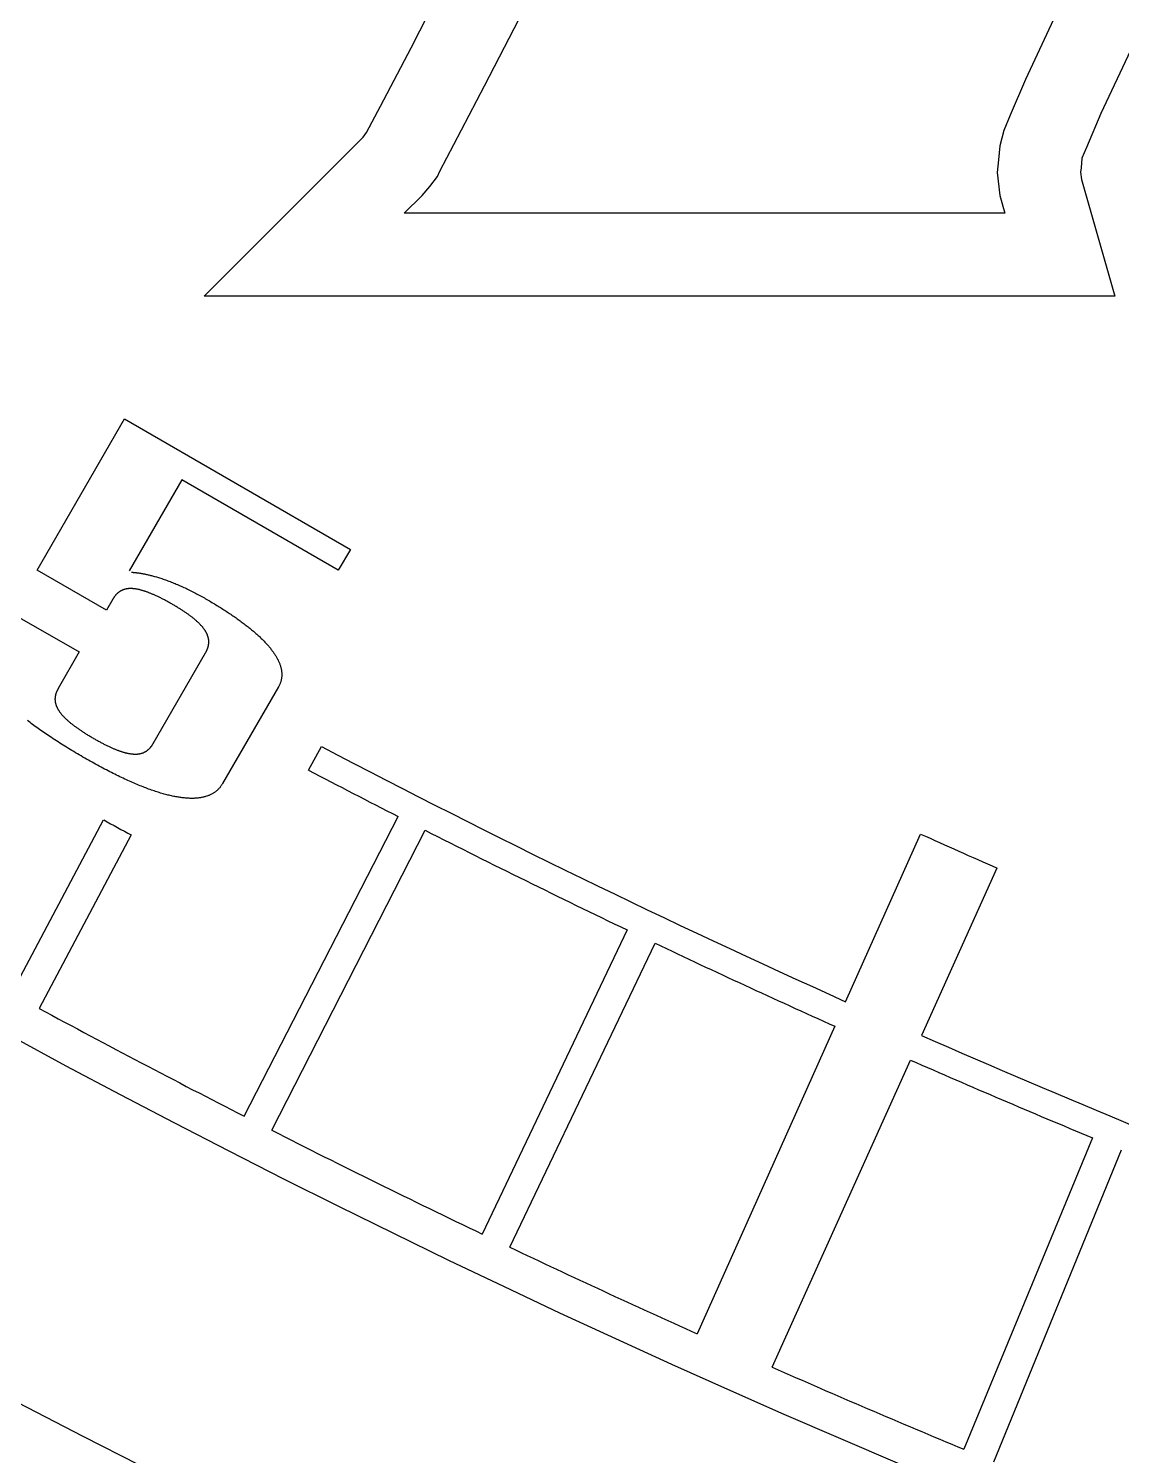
# Model space of a CAD drawing. Extents: x -19.1 to 19.1, y -19.1 to 19.1.
# Drawn here: x -8.703 to -6.725, y -16.866 to -14.284 of the extents above; entities that cross this region are included whole.
import ezdxf

# ---------------------------------------------------------------- set-up
doc = ezdxf.new("R2010")
doc.units = 0
doc.header["$LTSCALE"] = 32.67
doc.layers.add('G_OM_TRIE_D_ESQUISSE__ISO_', color=7, linetype='Continuous')
doc.layers.add('VISIBLE__ISO_', color=7, linetype='Continuous')

msp = doc.modelspace()

# ---------------------------------------------------------------- linework, layer by layer
at = {"layer": 'G_OM_TRIE_D_ESQUISSE__ISO_', "color": 7, "linetype": 'Continuous'}
msp.add_circle((0, 0), 18.9, dxfattribs=at)
at = {"layer": 'VISIBLE__ISO_', "color": 7, "linetype": 'Continuous'}
for p, q in [((-8.0111, -14.3182), (-7.9305, -14.1615)), ((-7.878, -14.3872), (-7.7972, -14.2303)), ((-6.844, -14.258), (-6.8994, -14.3757)), ((-8.0663, -14.4239), (-8.0111, -14.3182)), ((-6.7088, -14.3231), (-6.7625, -14.4372)), ((-6.8994, -14.3757), (-6.9271, -14.4403)), ((-7.9334, -14.4934), (-7.878, -14.3872)), ((-8.0914, -14.4718), (-8.0663, -14.4239)), ((-6.7625, -14.4372), (-6.7889, -14.4987)), ((-6.9271, -14.4403), (-6.9386, -14.468)), ((-8.3855, -14.768), (-8.0977, -14.4803)), ((-8.0977, -14.4803), (-8.0914, -14.4718)), ((-6.9386, -14.468), (-6.9455, -14.4957)), ((-7.9587, -14.5419), (-7.9334, -14.4934)), ((-6.9455, -14.4957), (-6.9478, -14.5211)), ((-6.7889, -14.4987), (-6.7969, -14.518)), ((-6.9478, -14.5211), (-6.9501, -14.5442)), ((-6.7985, -14.5354), (-6.7993, -14.5433)), ((-6.7969, -14.518), (-6.7985, -14.5354)), ((-7.9772, -14.5696), (-7.9634, -14.5511)), ((-7.9634, -14.5511), (-7.9587, -14.5419)), ((-6.9501, -14.5442), (-6.9455, -14.5857)), ((-6.7993, -14.5433), (-6.7978, -14.5566)), ((-6.7978, -14.5566), (-6.7374, -14.768)), ((-8.0234, -14.618), (-7.9911, -14.5857)), ((-7.9911, -14.5857), (-7.9772, -14.5696)), ((-6.9455, -14.5857), (-6.9363, -14.618)), ((-6.9363, -14.618), (-8.0234, -14.618)), ((-6.7374, -14.768), (-8.3855, -14.768)), ((-8.6875, -15.2639), (-8.5297, -14.9903)), ((-8.5297, -14.9903), (-8.1208, -15.2263)), ((-8.426, -15.1006), (-8.5211, -15.2653)), ((-8.1427, -15.2642), (-8.426, -15.1006)), ((-8.1208, -15.2263), (-8.1427, -15.2642)), ((-8.5621, -15.3362), (-8.6875, -15.2639)), ((-8.7368, -15.3397), (-8.6114, -15.412)), ((-8.5507, -15.3166), (-8.5621, -15.3362)), ((-8.6114, -15.412), (-8.6496, -15.4782)), ((-8.4775, -15.5774), (-8.3828, -15.4134)), ((-8.251, -15.4754), (-8.352, -15.6501)), ((-8.1965, -15.6259), (-8.173, -15.5833)), ((-8.734, -16.03), (-8.5673, -15.7161)), ((-8.3132, -16.2522), (-8.0346, -15.7098)), ((-8.5174, -15.7432), (-8.684, -16.0572)), ((-8.263, -16.2778), (-7.9857, -15.7347)), ((-7.2246, -16.045), (-7.089, -15.7416)), ((-6.9507, -15.8031), (-7.0871, -16.1063)), ((-7.6202, -15.9149), (-7.8821, -16.4657)), ((-7.8323, -16.4894), (-7.569, -15.9393)), ((-7.2444, -16.0894), (-7.4932, -16.6462)), ((-7.3573, -16.7067), (-7.107, -16.1506)), ((-6.7777, -16.2916), (-7.0108, -16.8551)), ((-6.9562, -16.8777), (-6.7255, -16.3132))]:
    msp.add_line(p, q, dxfattribs=at)
for points in [[(-8.5171, -15.2677), (-8.5163, -15.2677), (-8.5155, -15.2678), (-8.5146, -15.2678), (-8.5138, -15.2679), (-8.5129, -15.268), (-8.5121, -15.268), (-8.5112, -15.2681), (-8.5104, -15.2682), (-8.5095, -15.2683), (-8.5087, -15.2684), (-8.5078, -15.2685), (-8.5069, -15.2686), (-8.5061, -15.2687), (-8.5052, -15.2688), (-8.5043, -15.2689), (-8.5034, -15.269), (-8.5025, -15.2692), (-8.5016, -15.2693), (-8.5007, -15.2695), (-8.4998, -15.2696), (-8.4988, -15.2698), (-8.4978, -15.27), (-8.4968, -15.2701), (-8.4957, -15.2703), (-8.4946, -15.2706), (-8.4934, -15.2708), (-8.4922, -15.271), (-8.491, -15.2713), (-8.4897, -15.2716), (-8.4883, -15.2719), (-8.4869, -15.2722), (-8.4854, -15.2725), (-8.4839, -15.2729), (-8.4823, -15.2733), (-8.4807, -15.2737), (-8.4791, -15.2741), (-8.4774, -15.2746), (-8.4756, -15.2751), (-8.4738, -15.2756), (-8.4719, -15.2761), (-8.47, -15.2767), (-8.468, -15.2773), (-8.466, -15.2779), (-8.464, -15.2786), (-8.4619, -15.2793), (-8.4598, -15.28), (-8.4577, -15.2807), (-8.4556, -15.2815), (-8.4534, -15.2822), (-8.4512, -15.283), (-8.4491, -15.2838), (-8.4469, -15.2847), (-8.4447, -15.2855), (-8.4425, -15.2864), (-8.4403, -15.2873), (-8.438, -15.2882), (-8.4358, -15.2891), (-8.4336, -15.2901), (-8.4313, -15.291), (-8.429, -15.292), (-8.4268, -15.293), (-8.4245, -15.294), (-8.4222, -15.2951), (-8.4199, -15.2962), (-8.4176, -15.2972), (-8.4153, -15.2983), (-8.413, -15.2994), (-8.4107, -15.3006), (-8.4083, -15.3017), (-8.406, -15.3029), (-8.4037, -15.3041), (-8.4014, -15.3053), (-8.399, -15.3066), (-8.3967, -15.3078), (-8.3944, -15.3091), (-8.3921, -15.3104), (-8.3898, -15.3116), (-8.3874, -15.3129), (-8.3851, -15.3142), (-8.3828, -15.3156)], [(-8.4427, -15.3259), (-8.4442, -15.3251), (-8.4456, -15.3242), (-8.4471, -15.3234), (-8.4486, -15.3226), (-8.45, -15.3218), (-8.4514, -15.321), (-8.4529, -15.3202), (-8.4543, -15.3194), (-8.4557, -15.3186), (-8.4572, -15.3179), (-8.4586, -15.3171), (-8.46, -15.3164), (-8.4613, -15.3157), (-8.4627, -15.315), (-8.4641, -15.3143), (-8.4654, -15.3136), (-8.4668, -15.313), (-8.4681, -15.3123), (-8.4694, -15.3117), (-8.4707, -15.3111), (-8.472, -15.3105), (-8.4733, -15.3099), (-8.4745, -15.3093), (-8.4758, -15.3088), (-8.477, -15.3082), (-8.4782, -15.3077), (-8.4794, -15.3072), (-8.4806, -15.3067), (-8.4818, -15.3062), (-8.483, -15.3057), (-8.4842, -15.3053), (-8.4853, -15.3048), (-8.4864, -15.3044), (-8.4876, -15.304), (-8.4887, -15.3035), (-8.4898, -15.3032), (-8.4909, -15.3028), (-8.4919, -15.3024), (-8.493, -15.3021), (-8.4941, -15.3017), (-8.4951, -15.3014), (-8.4961, -15.3011), (-8.4972, -15.3008), (-8.4982, -15.3005), (-8.4992, -15.3002), (-8.5001, -15.2999), (-8.5011, -15.2997), (-8.5021, -15.2995), (-8.503, -15.2992), (-8.504, -15.299), (-8.5049, -15.2988), (-8.5058, -15.2986), (-8.5067, -15.2985), (-8.5076, -15.2983), (-8.5085, -15.2982), (-8.5094, -15.298), (-8.5103, -15.2979), (-8.5112, -15.2978), (-8.512, -15.2977), (-8.5128, -15.2976), (-8.5137, -15.2975), (-8.5145, -15.2974), (-8.5153, -15.2974), (-8.5161, -15.2974), (-8.5169, -15.2973), (-8.5177, -15.2973), (-8.5185, -15.2973), (-8.5192, -15.2973), (-8.52, -15.2973), (-8.5207, -15.2974), (-8.5215, -15.2974), (-8.5222, -15.2974), (-8.5229, -15.2975), (-8.5236, -15.2976), (-8.5243, -15.2977), (-8.525, -15.2978), (-8.5257, -15.2979), (-8.5264, -15.298), (-8.5271, -15.2981), (-8.5277, -15.2983), (-8.5284, -15.2984), (-8.529, -15.2986), (-8.5297, -15.2988), (-8.5303, -15.2989), (-8.5309, -15.2991), (-8.5315, -15.2993), (-8.5321, -15.2996), (-8.5327, -15.2998), (-8.5333, -15.3), (-8.5339, -15.3003), (-8.5344, -15.3005), (-8.535, -15.3008), (-8.5356, -15.3011), (-8.5361, -15.3014), (-8.5367, -15.3017), (-8.5372, -15.302), (-8.5377, -15.3023), (-8.5382, -15.3026), (-8.5387, -15.303), (-8.5393, -15.3033), (-8.5398, -15.3037), (-8.5402, -15.3041), (-8.5407, -15.3044), (-8.5412, -15.3048), (-8.5417, -15.3052), (-8.5421, -15.3056), (-8.5426, -15.306), (-8.543, -15.3065), (-8.5435, -15.3069), (-8.5439, -15.3073), (-8.5444, -15.3078), (-8.5448, -15.3082), (-8.5452, -15.3087), (-8.5456, -15.3092), (-8.546, -15.3097), (-8.5464, -15.3102), (-8.5468, -15.3107), (-8.5472, -15.3112), (-8.5476, -15.3117), (-8.548, -15.3122), (-8.5483, -15.3127), (-8.5487, -15.3133), (-8.549, -15.3138), (-8.5494, -15.3144), (-8.5497, -15.3149), (-8.5501, -15.3155), (-8.5504, -15.316), (-8.5507, -15.3166)], [(-8.3828, -15.3156), (-8.3805, -15.3169), (-8.3782, -15.3182), (-8.376, -15.3195), (-8.3737, -15.3209), (-8.3714, -15.3222), (-8.3692, -15.3236), (-8.367, -15.3249), (-8.3647, -15.3262), (-8.3625, -15.3276), (-8.3603, -15.3289), (-8.3581, -15.3303), (-8.356, -15.3316), (-8.3538, -15.333), (-8.3517, -15.3343), (-8.3496, -15.3357), (-8.3475, -15.3371), (-8.3454, -15.3384), (-8.3433, -15.3398), (-8.3413, -15.3411), (-8.3393, -15.3425), (-8.3372, -15.3438), (-8.3353, -15.3452), (-8.3333, -15.3465), (-8.3313, -15.3478), (-8.3294, -15.3492), (-8.3275, -15.3505), (-8.3256, -15.3519), (-8.3237, -15.3532), (-8.3219, -15.3546), (-8.32, -15.3559), (-8.3182, -15.3572), (-8.3164, -15.3586), (-8.3146, -15.3599), (-8.3129, -15.3612), (-8.3111, -15.3626), (-8.3094, -15.3639), (-8.3077, -15.3652), (-8.306, -15.3666), (-8.3044, -15.3679), (-8.3027, -15.3692), (-8.3011, -15.3705), (-8.2995, -15.3718), (-8.298, -15.3732), (-8.2964, -15.3745), (-8.2949, -15.3758), (-8.2934, -15.3771), (-8.2919, -15.3784), (-8.2904, -15.3797), (-8.2889, -15.381), (-8.2875, -15.3823), (-8.2861, -15.3836), (-8.2847, -15.3849), (-8.2834, -15.3862), (-8.282, -15.3875), (-8.2807, -15.3888), (-8.2794, -15.3901), (-8.2781, -15.3914), (-8.2769, -15.3927), (-8.2757, -15.394), (-8.2744, -15.3953), (-8.2733, -15.3965), (-8.2721, -15.3978), (-8.271, -15.3991), (-8.2698, -15.4004), (-8.2687, -15.4016), (-8.2677, -15.4029), (-8.2666, -15.4042), (-8.2656, -15.4054), (-8.2646, -15.4067), (-8.2636, -15.4079), (-8.2627, -15.4092), (-8.2617, -15.4105), (-8.2608, -15.4117), (-8.26, -15.413), (-8.2591, -15.4142), (-8.2583, -15.4154), (-8.2574, -15.4167), (-8.2567, -15.4179), (-8.2559, -15.4192), (-8.2552, -15.4204), (-8.2544, -15.4216), (-8.2538, -15.4228), (-8.2531, -15.4241), (-8.2525, -15.4253), (-8.2518, -15.4265), (-8.2513, -15.4277), (-8.2507, -15.4289), (-8.2502, -15.4301), (-8.2496, -15.4313), (-8.2492, -15.4325), (-8.2487, -15.4337), (-8.2483, -15.4349), (-8.2479, -15.4361), (-8.2475, -15.4373), (-8.2471, -15.4385), (-8.2468, -15.4397), (-8.2465, -15.4409), (-8.2462, -15.4421), (-8.246, -15.4432), (-8.2457, -15.4444), (-8.2455, -15.4456), (-8.2454, -15.4468), (-8.2452, -15.4479), (-8.2451, -15.4491), (-8.245, -15.4502), (-8.245, -15.4514), (-8.245, -15.4525), (-8.245, -15.4537), (-8.245, -15.4548), (-8.2451, -15.456), (-8.2451, -15.4571), (-8.2453, -15.4582), (-8.2454, -15.4594), (-8.2456, -15.4605), (-8.2458, -15.4616), (-8.246, -15.4627), (-8.2463, -15.4638), (-8.2466, -15.4649), (-8.2469, -15.466), (-8.2472, -15.4671), (-8.2476, -15.4682), (-8.2481, -15.4692), (-8.2485, -15.4703), (-8.249, -15.4713), (-8.2495, -15.4723), (-8.25, -15.4734), (-8.2505, -15.4744), (-8.251, -15.4754)], [(-8.3828, -15.4134), (-8.3825, -15.4128), (-8.3822, -15.4123), (-8.3819, -15.4117), (-8.3816, -15.4111), (-8.3813, -15.4105), (-8.381, -15.41), (-8.3807, -15.4094), (-8.3804, -15.4088), (-8.3802, -15.4082), (-8.3799, -15.4077), (-8.3797, -15.4071), (-8.3794, -15.4065), (-8.3792, -15.4059), (-8.379, -15.4053), (-8.3788, -15.4047), (-8.3786, -15.4041), (-8.3784, -15.4035), (-8.3783, -15.4029), (-8.3781, -15.4023), (-8.378, -15.4017), (-8.3778, -15.4011), (-8.3777, -15.4005), (-8.3776, -15.3999), (-8.3775, -15.3993), (-8.3774, -15.3987), (-8.3773, -15.3981), (-8.3772, -15.3975), (-8.3771, -15.3969), (-8.3771, -15.3963), (-8.3771, -15.3957), (-8.377, -15.3951), (-8.377, -15.3945), (-8.377, -15.3938), (-8.377, -15.3932), (-8.377, -15.3926), (-8.3771, -15.392), (-8.3771, -15.3914), (-8.3772, -15.3907), (-8.3772, -15.3901), (-8.3773, -15.3895), (-8.3774, -15.3889), (-8.3775, -15.3882), (-8.3776, -15.3876), (-8.3778, -15.387), (-8.3779, -15.3864), (-8.3781, -15.3857), (-8.3783, -15.3851), (-8.3784, -15.3845), (-8.3786, -15.3838), (-8.3789, -15.3832), (-8.3791, -15.3825), (-8.3793, -15.3819), (-8.3796, -15.3812), (-8.3798, -15.3806), (-8.3801, -15.3799), (-8.3804, -15.3793), (-8.3807, -15.3786), (-8.381, -15.378), (-8.3814, -15.3773), (-8.3817, -15.3767), (-8.3821, -15.376), (-8.3825, -15.3754), (-8.3829, -15.3747), (-8.3833, -15.374), (-8.3837, -15.3734), (-8.3841, -15.3727), (-8.3846, -15.372), (-8.385, -15.3714), (-8.3855, -15.3707), (-8.386, -15.37), (-8.3865, -15.3693), (-8.3871, -15.3686), (-8.3876, -15.3679), (-8.3881, -15.3673), (-8.3887, -15.3666), (-8.3893, -15.3659), (-8.3899, -15.3652), (-8.3905, -15.3645), (-8.3912, -15.3638), (-8.3918, -15.3631), (-8.3925, -15.3624), (-8.3932, -15.3617), (-8.3939, -15.361), (-8.3946, -15.3602), (-8.3953, -15.3595), (-8.396, -15.3588), (-8.3968, -15.3581), (-8.3976, -15.3574), (-8.3984, -15.3566), (-8.3992, -15.3559), (-8.4, -15.3552), (-8.4009, -15.3544), (-8.4017, -15.3537), (-8.4026, -15.353), (-8.4035, -15.3522), (-8.4044, -15.3515), (-8.4053, -15.3507), (-8.4063, -15.3499), (-8.4073, -15.3492), (-8.4082, -15.3484), (-8.4092, -15.3477), (-8.4103, -15.3469), (-8.4113, -15.3461), (-8.4124, -15.3453), (-8.4134, -15.3446), (-8.4145, -15.3438), (-8.4156, -15.343), (-8.4167, -15.3422), (-8.4179, -15.3414), (-8.4191, -15.3406), (-8.4202, -15.3398), (-8.4214, -15.339), (-8.4227, -15.3382), (-8.4239, -15.3374), (-8.4252, -15.3366), (-8.4264, -15.3357), (-8.4277, -15.3349), (-8.429, -15.3341), (-8.4303, -15.3333), (-8.4317, -15.3325), (-8.433, -15.3316), (-8.4344, -15.3308), (-8.4358, -15.33), (-8.4371, -15.3292), (-8.4385, -15.3283), (-8.4399, -15.3275), (-8.4413, -15.3267), (-8.4427, -15.3259)], [(-8.6496, -15.4782), (-8.6499, -15.4787), (-8.6502, -15.4793), (-8.6505, -15.4799), (-8.6508, -15.4805), (-8.6511, -15.481), (-8.6514, -15.4816), (-8.6517, -15.4822), (-8.652, -15.4828), (-8.6522, -15.4834), (-8.6525, -15.484), (-8.6527, -15.4846), (-8.653, -15.4852), (-8.6532, -15.4858), (-8.6534, -15.4863), (-8.6536, -15.4869), (-8.6538, -15.4875), (-8.654, -15.4881), (-8.6542, -15.4888), (-8.6543, -15.4894), (-8.6545, -15.49), (-8.6546, -15.4906), (-8.6547, -15.4912), (-8.6548, -15.4918), (-8.655, -15.4924), (-8.655, -15.493), (-8.6551, -15.4936), (-8.6552, -15.4942), (-8.6553, -15.4948), (-8.6553, -15.4954), (-8.6553, -15.4961), (-8.6554, -15.4967), (-8.6554, -15.4973), (-8.6554, -15.4979), (-8.6553, -15.4985), (-8.6553, -15.4992), (-8.6553, -15.4998), (-8.6552, -15.5004), (-8.6552, -15.501), (-8.6551, -15.5017), (-8.655, -15.5023), (-8.6549, -15.5029), (-8.6548, -15.5036), (-8.6546, -15.5042), (-8.6545, -15.5048), (-8.6543, -15.5055), (-8.6541, -15.5061), (-8.654, -15.5068), (-8.6538, -15.5074), (-8.6535, -15.5081), (-8.6533, -15.5087), (-8.6531, -15.5094), (-8.6528, -15.51), (-8.6525, -15.5107), (-8.6522, -15.5113), (-8.6519, -15.512), (-8.6516, -15.5127), (-8.6513, -15.5133), (-8.651, -15.514), (-8.6506, -15.5146), (-8.6502, -15.5153), (-8.6498, -15.516), (-8.6494, -15.5167), (-8.649, -15.5173), (-8.6486, -15.518), (-8.6481, -15.5187), (-8.6477, -15.5194), (-8.6472, -15.5201), (-8.6467, -15.5208), (-8.6462, -15.5215), (-8.6457, -15.5221), (-8.6451, -15.5228), (-8.6446, -15.5235), (-8.644, -15.5242), (-8.6434, -15.525), (-8.6428, -15.5257), (-8.6422, -15.5264), (-8.6415, -15.5271), (-8.6409, -15.5278), (-8.6402, -15.5285), (-8.6395, -15.5293), (-8.6388, -15.53), (-8.6381, -15.5307), (-8.6373, -15.5315), (-8.6366, -15.5322), (-8.6358, -15.5329), (-8.635, -15.5337), (-8.6342, -15.5344), (-8.6334, -15.5352), (-8.6325, -15.5359), (-8.6317, -15.5367), (-8.6308, -15.5375), (-8.6299, -15.5382), (-8.629, -15.539), (-8.6281, -15.5398), (-8.6271, -15.5406), (-8.6262, -15.5413), (-8.6252, -15.5421), (-8.6242, -15.5429), (-8.6231, -15.5437), (-8.6221, -15.5445), (-8.621, -15.5453), (-8.62, -15.5461), (-8.6189, -15.5469), (-8.6177, -15.5477), (-8.6166, -15.5486), (-8.6154, -15.5494), (-8.6143, -15.5502), (-8.6131, -15.5511), (-8.6119, -15.5519), (-8.6106, -15.5527), (-8.6094, -15.5536), (-8.6081, -15.5544), (-8.6068, -15.5553), (-8.6055, -15.5562), (-8.6042, -15.557), (-8.6028, -15.5579), (-8.6014, -15.5588), (-8.6001, -15.5596), (-8.5987, -15.5605), (-8.5972, -15.5614), (-8.5958, -15.5623), (-8.5944, -15.5632), (-8.5929, -15.564), (-8.5914, -15.5649), (-8.59, -15.5658), (-8.5885, -15.5667), (-8.587, -15.5675), (-8.5855, -15.5684)], [(-8.6048, -15.6022), (-8.6081, -15.6002), (-8.6115, -15.5983), (-8.6148, -15.5963), (-8.6181, -15.5944), (-8.6214, -15.5924), (-8.6247, -15.5905), (-8.6279, -15.5885), (-8.6311, -15.5865), (-8.6343, -15.5846), (-8.6375, -15.5826), (-8.6406, -15.5807), (-8.6437, -15.5787), (-8.6468, -15.5768), (-8.6499, -15.5748), (-8.6529, -15.5729), (-8.6558, -15.571), (-8.6587, -15.569), (-8.6616, -15.5671), (-8.6645, -15.5652), (-8.6673, -15.5633), (-8.6701, -15.5614), (-8.6728, -15.5596), (-8.6755, -15.5577), (-8.6782, -15.5558), (-8.6808, -15.554), (-8.6834, -15.5521), (-8.686, -15.5503), (-8.6885, -15.5485), (-8.691, -15.5467), (-8.6934, -15.5448), (-8.6958, -15.543), (-8.6982, -15.5412), (-8.7005, -15.5395), (-8.7029, -15.5377), (-8.7051, -15.5359)], [(-8.5855, -15.5684), (-8.5841, -15.5692), (-8.5826, -15.5701), (-8.5812, -15.5709), (-8.5797, -15.5717), (-8.5783, -15.5725), (-8.5768, -15.5733), (-8.5754, -15.5741), (-8.5739, -15.5749), (-8.5725, -15.5757), (-8.5711, -15.5764), (-8.5697, -15.5772), (-8.5683, -15.5779), (-8.5669, -15.5786), (-8.5655, -15.5793), (-8.5642, -15.58), (-8.5628, -15.5807), (-8.5615, -15.5813), (-8.5602, -15.582), (-8.5588, -15.5826), (-8.5575, -15.5832), (-8.5563, -15.5838), (-8.555, -15.5844), (-8.5537, -15.585), (-8.5525, -15.5855), (-8.5512, -15.586), (-8.55, -15.5866), (-8.5488, -15.5871), (-8.5476, -15.5876), (-8.5464, -15.5881), (-8.5453, -15.5885), (-8.5441, -15.589), (-8.543, -15.5895), (-8.5418, -15.5899), (-8.5407, -15.5903), (-8.5396, -15.5907), (-8.5385, -15.5911), (-8.5374, -15.5915), (-8.5363, -15.5918), (-8.5353, -15.5922), (-8.5342, -15.5925), (-8.5332, -15.5928), (-8.5321, -15.5932), (-8.5311, -15.5935), (-8.5301, -15.5937), (-8.5291, -15.594), (-8.5281, -15.5943), (-8.5271, -15.5945), (-8.5262, -15.5947), (-8.5252, -15.595), (-8.5243, -15.5952), (-8.5233, -15.5954), (-8.5224, -15.5956), (-8.5215, -15.5957), (-8.5206, -15.5959), (-8.5197, -15.596), (-8.5188, -15.5962), (-8.518, -15.5963), (-8.5171, -15.5964), (-8.5163, -15.5965), (-8.5154, -15.5966), (-8.5146, -15.5966), (-8.5138, -15.5967), (-8.5129, -15.5968), (-8.5121, -15.5968), (-8.5114, -15.5968), (-8.5106, -15.5968), (-8.5098, -15.5968), (-8.509, -15.5968), (-8.5083, -15.5968), (-8.5075, -15.5968), (-8.5068, -15.5967), (-8.5061, -15.5967), (-8.5053, -15.5966), (-8.5046, -15.5965), (-8.5039, -15.5964), (-8.5032, -15.5963), (-8.5025, -15.5962), (-8.5019, -15.5961), (-8.5012, -15.596), (-8.5005, -15.5958), (-8.4999, -15.5957), (-8.4992, -15.5955), (-8.4986, -15.5953), (-8.498, -15.5951), (-8.4974, -15.5949), (-8.4967, -15.5947), (-8.4961, -15.5945), (-8.4955, -15.5943), (-8.495, -15.594), (-8.4944, -15.5938), (-8.4938, -15.5935), (-8.4932, -15.5932), (-8.4927, -15.5929), (-8.4921, -15.5927), (-8.4916, -15.5923), (-8.4911, -15.592), (-8.4905, -15.5917), (-8.49, -15.5914), (-8.4895, -15.591), (-8.489, -15.5907), (-8.4885, -15.5903), (-8.488, -15.59), (-8.4875, -15.5896), (-8.4871, -15.5892), (-8.4866, -15.5888), (-8.4861, -15.5884), (-8.4857, -15.588), (-8.4852, -15.5875), (-8.4848, -15.5871), (-8.4843, -15.5867), (-8.4839, -15.5862), (-8.4835, -15.5857), (-8.4831, -15.5853), (-8.4826, -15.5848), (-8.4822, -15.5843), (-8.4818, -15.5838), (-8.4814, -15.5833), (-8.4811, -15.5828), (-8.4807, -15.5823), (-8.4803, -15.5818), (-8.4799, -15.5812), (-8.4796, -15.5807), (-8.4792, -15.5802), (-8.4789, -15.5796), (-8.4785, -15.5791), (-8.4782, -15.5785), (-8.4779, -15.5779), (-8.4775, -15.5774)], [(-8.352, -15.6501), (-8.3526, -15.651), (-8.3532, -15.652), (-8.3539, -15.653), (-8.3545, -15.654), (-8.3552, -15.6549), (-8.3559, -15.6558), (-8.3566, -15.6568), (-8.3573, -15.6577), (-8.3581, -15.6586), (-8.3588, -15.6594), (-8.3597, -15.6603), (-8.3605, -15.6611), (-8.3613, -15.6619), (-8.3622, -15.6627), (-8.3631, -15.6634), (-8.364, -15.6642), (-8.365, -15.6649), (-8.3659, -15.6656), (-8.3669, -15.6663), (-8.3679, -15.667), (-8.3689, -15.6676), (-8.37, -15.6682), (-8.371, -15.6689), (-8.3721, -15.6694), (-8.3732, -15.67), (-8.3743, -15.6705), (-8.3755, -15.6711), (-8.3766, -15.6716), (-8.3778, -15.672), (-8.379, -15.6725), (-8.3803, -15.6729), (-8.3815, -15.6733), (-8.3828, -15.6737), (-8.3841, -15.6741), (-8.3854, -15.6744), (-8.3867, -15.6748), (-8.388, -15.6751), (-8.3894, -15.6754), (-8.3908, -15.6756), (-8.3922, -15.6759), (-8.3937, -15.6761), (-8.3951, -15.6763), (-8.3966, -15.6764), (-8.3981, -15.6766), (-8.3996, -15.6767), (-8.4011, -15.6768), (-8.4027, -15.6769), (-8.4043, -15.677), (-8.4059, -15.677), (-8.4075, -15.677), (-8.4092, -15.677), (-8.4108, -15.677), (-8.4125, -15.6769), (-8.4142, -15.6769), (-8.416, -15.6768), (-8.4177, -15.6766), (-8.4195, -15.6765), (-8.4213, -15.6763), (-8.4231, -15.6761), (-8.425, -15.6759), (-8.4268, -15.6757), (-8.4287, -15.6754), (-8.4306, -15.6751), (-8.4326, -15.6748), (-8.4345, -15.6745), (-8.4365, -15.6741), (-8.4385, -15.6738), (-8.4405, -15.6734), (-8.4426, -15.6729), (-8.4447, -15.6725), (-8.4467, -15.672), (-8.4489, -15.6715), (-8.451, -15.671), (-8.4532, -15.6704), (-8.4553, -15.6698), (-8.4576, -15.6692), (-8.4598, -15.6686), (-8.462, -15.668), (-8.4643, -15.6673), (-8.4666, -15.6666), (-8.4689, -15.6659), (-8.4713, -15.6651), (-8.4737, -15.6643), (-8.4761, -15.6635), (-8.4785, -15.6627), (-8.4809, -15.6619), (-8.4834, -15.661), (-8.4859, -15.6601), (-8.4884, -15.6591), (-8.4909, -15.6582), (-8.4935, -15.6572), (-8.4961, -15.6562), (-8.4987, -15.6552), (-8.5013, -15.6541), (-8.504, -15.653), (-8.5067, -15.6519), (-8.5094, -15.6508), (-8.5121, -15.6496), (-8.5149, -15.6484), (-8.5177, -15.6472), (-8.5205, -15.6459), (-8.5233, -15.6446), (-8.5262, -15.6433), (-8.5291, -15.642), (-8.532, -15.6406), (-8.5349, -15.6393), (-8.5379, -15.6378), (-8.5408, -15.6364), (-8.5439, -15.6349), (-8.5469, -15.6334), (-8.5499, -15.6319), (-8.553, -15.6304), (-8.5561, -15.6288), (-8.5593, -15.6272), (-8.5624, -15.6255), (-8.5656, -15.6239), (-8.5688, -15.6222), (-8.572, -15.6205), (-8.5753, -15.6187), (-8.5785, -15.617), (-8.5818, -15.6152), (-8.585, -15.6134), (-8.5883, -15.6115), (-8.5916, -15.6097), (-8.5949, -15.6078), (-8.5982, -15.6059), (-8.6015, -15.6041), (-8.6048, -15.6022)]]:
    msp.add_lwpolyline(points, dxfattribs=at)
for radius in [19.15, 18.32]:
    msp.add_circle((0, 0), radius, dxfattribs=at)
for radius, start, end in [(17.5965, 242.32431, 245.75944), (17.6452, 242.32093, 242.91288), (17.8996, 241.404, 241.58582), (17.6452, 243.09119, 244.41447), (17.2641, 245.75624, 246.25878), (17.6452, 244.59864, 245.75989), (18.255, 241.59476, 242.90965), (17.5965, 246.24956, 251.75745), (17.6452, 246.24824, 247.41159), (18.255, 243.08651, 244.4197), (18.255, 244.59257, 245.76542), (18.255, 246.23229, 247.41542)]:
    msp.add_arc((0, 0), radius, start, end, dxfattribs=at)

doc.saveas('drawing.dxf')
